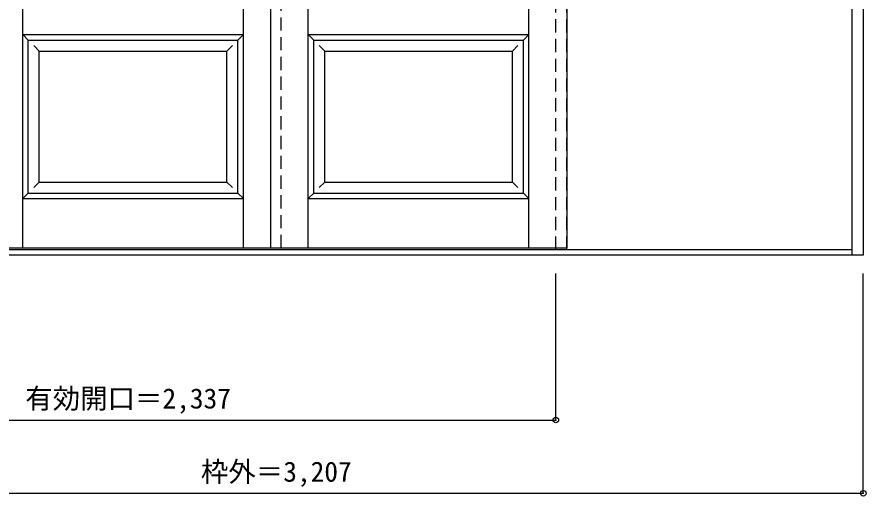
# Model space of a CAD drawing. Units: millimetres, scale not verified. Extents: x -1625 to 2134, y -1511 to 1201.
# Drawn here: x -186 to 2134, y -1511 to -202 of the extents above; entities that cross this region are included whole.
import ezdxf
from ezdxf.enums import TextEntityAlignment as Align

# ---------------------------------------------------------------- set-up
doc = ezdxf.new("R2010")
doc.units = ezdxf.units.MM
doc.header["$LTSCALE"] = 30
doc.header["$PDMODE"] = 32
doc.header["$PDSIZE"] = 15
doc.linetypes.add('DASHED1', pattern=[1.8, 1.2, -0.6])
doc.layers.add('0-0', color=4, linetype='DASHED1')
doc.layers.add('0-1_寸法', color=7, linetype='Continuous')
doc.styles.add('ＭＳ ゴシック', font='')
doc.styles.get('ＭＳ ゴシック').set_extended_font_data('MS Gothic')

msp = doc.modelspace()

# ---------------------------------------------------------------- linework, layer by layer
at = {"layer": '0-0', "color": 3, "linetype": 'Continuous'}
for p, q in [((2096.69, -853.21), (2096.69, 1193.79)), ((2126.69, 1193.79), (2126.69, -853.21)), ((506.69, 1149.79), (506.69, -833.21)), ((1316.69, 1149.79), (1316.69, -833.21)), ((-154.81, -265.21), (418.19, -265.21)), ((-154.81, -683.21), (-154.81, -265.21)), ((418.19, -683.21), (418.19, -265.21)), ((625.19, -265.21), (1198.19, -265.21)), ((625.19, -683.21), (625.19, -265.21)), ((1198.19, -683.21), (1198.19, -265.21)), ((-154.81, -683.21), (418.19, -683.21)), ((625.19, -683.21), (1198.19, -683.21)), ((-1050.31, -833.21), (1316.69, -833.21)), ((2126.69, -853.21), (-1080.31, -853.21)), ((2096.69, -838.21), (-1050.31, -838.21))]:
    msp.add_line(p, q, dxfattribs=at)
at = {"layer": '0-0', "color": 7, "linetype": 'Continuous'}
for p, q in [((-169.81, -833.21), (-169.81, 1149.79)), ((433.19, -833.21), (433.19, 1149.79)), ((610.19, -833.21), (610.19, 1149.79)), ((1213.19, -833.21), (1213.19, 1149.79)), ((-169.81, -250.21), (-154.81, -265.21)), ((-169.81, -250.21), (433.19, -250.21)), ((433.19, -250.21), (418.19, -265.21)), ((610.19, -250.21), (625.19, -265.21)), ((610.19, -250.21), (1213.19, -250.21)), ((1213.19, -250.21), (1198.19, -265.21)), ((-139.81, -280.21), (-124.81, -295.21)), ((-124.81, -653.21), (-124.81, -295.21)), ((-124.81, -295.21), (388.19, -295.21)), ((403.19, -280.21), (388.19, -295.21)), ((388.19, -653.21), (388.19, -295.21)), ((640.19, -280.21), (655.19, -295.21)), ((655.19, -653.21), (655.19, -295.21)), ((655.19, -295.21), (1168.19, -295.21)), ((1183.19, -280.21), (1168.19, -295.21)), ((1168.19, -653.21), (1168.19, -295.21)), ((-124.81, -653.21), (-139.81, -668.21)), ((-124.81, -653.21), (388.19, -653.21)), ((388.19, -653.21), (403.19, -668.21)), ((655.19, -653.21), (640.19, -668.21)), ((655.19, -653.21), (1168.19, -653.21)), ((1168.19, -653.21), (1183.19, -668.21)), ((-154.81, -683.21), (-169.81, -698.21)), ((418.19, -683.21), (433.19, -698.21)), ((625.19, -683.21), (610.19, -698.21)), ((1198.19, -683.21), (1213.19, -698.21)), ((-169.81, -698.21), (433.19, -698.21)), ((610.19, -698.21), (1213.19, -698.21))]:
    msp.add_line(p, q, dxfattribs=at)
at = {"layer": '0-0'}
for p, q in [((536.69, -833.21), (536.69, 1149.79)), ((1286.69, -838.21), (1286.69, 1157.79)), ((1316.69, -838.21), (1316.69, 1157.79))]:
    msp.add_line(p, q, dxfattribs=at)
at = {"layer": '0-1_寸法', "color": 4}
for points in [[(-1080.31, -1503.21), (2126.69, -1503.21), (2126.69, -903.21)], [(-1050.31, -1303.21), (1286.69, -1303.21), (1286.69, -903.21)]]:
    msp.add_lwpolyline(points, dxfattribs=at)
at = {"layer": '0-1_寸法'}
for p in [(1286.69, -1303.21), (2126.69, -1503.21)]:
    msp.add_point(p, dxfattribs=at)

# ---------------------------------------------------------------- texts
at = {"layer": '0-1_寸法', "style": 'ＭＳ ゴシック'}
for s, p in [('有効開口＝2,337', (-163.06, -1288.21)), ('枠外＝3,207', (316.94, -1488.21))]:
    msp.add_text(s, height=54.99, dxfattribs=at).set_placement(p, align=Align.BOTTOM_LEFT)

doc.saveas('drawing.dxf')
